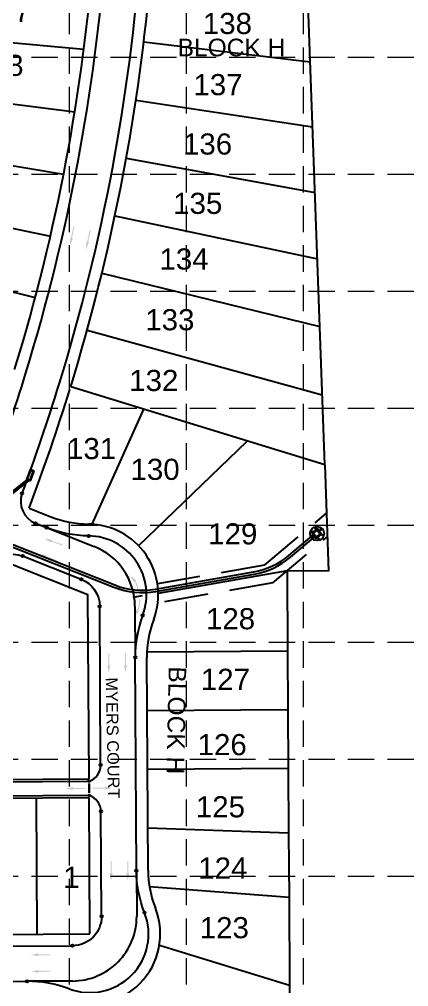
# Model space of a CAD drawing. Header units: inches. Extents: x -5337 to 1057, y 15227 to 19227.
# Drawn here: x -686 to -354, y 16634 to 17458 of the extents above; entities that cross this region are included whole.
import ezdxf
from ezdxf.enums import TextEntityAlignment as Align

# ---------------------------------------------------------------- set-up
doc = ezdxf.new("R2010")
doc.units = ezdxf.units.IN
doc.header["$LTSCALE"] = 150
doc.header["$MEASUREMENT"] = 0
doc.linetypes.add('DASHED2', pattern=[0.375, 0.25, -0.125])
doc.linetypes.add('HIDDEN', pattern=[0.375, 0.25, -0.125])
for name, color, linetype in [('1 BLOCK NUMBERS', 7, 'Continuous'), ('1 LOT NUMBER', 7, 'Continuous'), ('ESMT', 7, 'DASHED2'), ('grid', 7, 'HIDDEN'), ('LOT NUM', 7, 'Continuous'), ('LOTLINE', 7, 'Continuous'), ('PAVING', 7, 'Continuous'), ('ROW', 7, 'Continuous'), ('STORM', 7, 'Continuous'), ('STORM INLET', 7, 'Continuous')]:
    doc.layers.add(name, color=color, linetype=linetype)
doc.styles.get("Standard").update_dxf_attribs({"font": 'ARIAL.TTF', "height": 25})

msp = doc.modelspace()

# ---------------------------------------------------------------- hatches: boundary and pattern name
at = {"layer": 'PAVING'}
h = msp.add_hatch(color=256, dxfattribs=at)
edge = h.paths.add_edge_path()
edge.add_line((-642.6194977442228, 17272.11454818634), (-642.2455245879901, 17271.48055865297))
edge.add_line((-642.2455245879901, 17271.48055865297), (-639.9836152739972, 17281.82035557434))
edge.add_line((-639.9836152739954, 17281.82035557435), (-639.1434485535938, 17281.63754096352))
edge.add_line((-639.1434485535956, 17281.63754096352), (-641.4053629007049, 17271.29794397881))
edge.add_line((-641.4053629007049, 17271.2979439788), (-640.6945755601155, 17271.70476019831))
edge.add_line((-640.6945755601155, 17271.70476019831), (-640.6928212142884, 17271.7058282484))
edge.add_ellipse((-640.7695816056166, 17271.16762654479), major_axis=(0.1196976315714537, 0.5470580197713809), ratio=0.2857142857142855, start_angle=-125.83152777777792, end_angle=14.496719444444523, ccw=False)
edge.add_line((-640.7129322607507, 17270.8196498331), (-640.7144359820304, 17270.8207804397))
edge.add_line((-640.7144359820304, 17270.8207804397), (-643.0912784967404, 17265.47577302434))
edge.add_line((-643.0912784967404, 17265.47577302434), (-642.9769157179235, 17271.32000191828))
edge.add_line((-642.9769157179235, 17271.32000191828), (-642.9757040774821, 17271.31893239211))
edge.add_ellipse((-642.7790552587685, 17271.60246509292), major_axis=(0.1196976315714537, 0.5470580197713809), ratio=0.2857142857142857, start_angle=-17.182672222222322, end_angle=124.7269333333333, ccw=False)
edge.add_line((-642.6185253143194, 17272.11500354706), (-642.6194977442228, 17272.11454818634))
edge.add_line((-642.6194977442228, 17272.11454818634), (-642.6194977442228, 17272.11454818634))
edge.add_line((-642.6194977442228, 17272.11454818634), (-642.6194977442228, 17272.11454818634))
h = msp.add_hatch(color=256, dxfattribs=at)
edge = h.paths.add_edge_path()
edge.add_line((-628.7806706517131, 17269.2278961561), (-628.4068024969256, 17268.59410404284))
edge.add_line((-628.4068024969256, 17268.59410404284), (-626.1449906347025, 17278.93379847932))
edge.add_line((-626.1449906347043, 17278.93379847932), (-625.3043291057729, 17278.75119638795))
edge.add_line((-625.3043291057729, 17278.75119638795), (-627.5664433895436, 17268.41159437012))
edge.add_line((-627.5664433895436, 17268.41159437013), (-626.8557484676076, 17268.81810816809))
edge.add_line((-626.8557484676057, 17268.81810816808), (-626.8538982916834, 17268.81933572194))
edge.add_ellipse((-626.9306586830135, 17268.28113401833), major_axis=(0.1196976315714537, 0.5470580197713809), ratio=0.2857142857142855, start_angle=-125.83152777777792, end_angle=14.496719444444523, ccw=False)
edge.add_line((-626.8740093381457, 17267.93315730663), (-626.8758088261802, 17267.93412337635))
edge.add_line((-626.8758088261802, 17267.93412337635), (-629.2522464344529, 17262.58892609056))
edge.add_line((-629.2522464344547, 17262.58892609056), (-629.1378063363354, 17268.43405721603))
edge.add_line((-629.1378063363336, 17268.43405721604), (-629.1367811548644, 17268.43243986564))
edge.add_ellipse((-628.9401323361526, 17268.71597256645), major_axis=(0.1196976315714537, 0.5470580197713809), ratio=0.2857142857142857, start_angle=-17.182672222222322, end_angle=124.7269333333333, ccw=False)
edge.add_line((-628.7796023917035, 17269.22851102058), (-628.7806706517131, 17269.22789615611))
edge.add_line((-628.7806706517131, 17269.2278961561), (-628.7806706517131, 17269.2278961561))
edge.add_line((-628.7806706517131, 17269.2278961561), (-628.7806706517131, 17269.2278961561))
h = msp.add_hatch(color=256, dxfattribs=at)
edge = h.paths.add_edge_path()
edge.add_line((-658.3177094760522, 17014.4467892226), (-658.9949779153758, 17014.15885417594))
edge.add_line((-658.994977915374, 17014.15885417594), (-649.038080940687, 17010.56888836058))
edge.add_line((-649.0380809406888, 17010.56888836058), (-649.3288122293507, 17009.75981570143))
edge.add_line((-649.3288122293507, 17009.75981570142), (-659.2856067191497, 17013.34968406501))
edge.add_line((-659.2856067191478, 17013.34968406502), (-658.9749372992883, 17012.59186223796))
edge.add_line((-658.9749372992883, 17012.59186223796), (-658.9740425079854, 17012.58996362383))
edge.add_ellipse((-659.4976547440856, 17012.73619446073), major_axis=(0.526798562196543, -0.1899559813947836), ratio=0.2857142857142864, start_angle=-125.83152777777792, end_angle=14.496719444444523, ccw=False)
edge.add_line((-659.8500461711883, 17012.72536753808), (-659.8488101842304, 17012.72681345492))
edge.add_line((-659.8488101842322, 17012.72681345492), (-664.8385184054168, 17015.77971139089))
edge.add_line((-664.838518405415, 17015.77971139089), (-659.0590723270998, 17014.90487747074))
edge.add_line((-659.0590723270998, 17014.90487747074), (-659.0601928889682, 17014.90379613652))
edge.add_ellipse((-658.8046995039913, 17014.67188089217), major_axis=(0.526798562196543, -0.1899559813947836), ratio=0.2857142857142865, start_angle=-17.182672222222322, end_angle=124.7269333333333, ccw=False)
edge.add_line((-658.3174464710646, 17014.44593839521), (-658.3177094760522, 17014.4467892226))
edge.add_line((-658.3177094760522, 17014.4467892226), (-658.3177094760522, 17014.4467892226))
edge.add_line((-658.3177094760522, 17014.4467892226), (-658.3177094760522, 17014.4467892226))
h = msp.add_hatch(color=256, dxfattribs=at)
edge = h.paths.add_edge_path()
edge.add_line((-662.9829640684766, 17001.10225910132), (-663.6600300545833, 17000.81422911945))
edge.add_line((-663.6600300545851, 17000.81422911945), (-653.7033355331168, 16997.2243582393))
edge.add_line((-653.703335533115, 16997.2243582393), (-653.9938492692054, 16996.41459083495))
edge.add_line((-653.9938492692054, 16996.41459083495), (-663.9506487921226, 17000.0046591352))
edge.add_line((-663.9506487921226, 17000.0046591352), (-663.6400868902674, 16999.24713469658))
edge.add_line((-663.6400868902692, 16999.24713469658), (-663.639065436184, 16999.24510739221))
edge.add_ellipse((-664.1626776722824, 16999.39133822911), major_axis=(0.526798562196543, -0.1899559813947836), ratio=0.2857142857142864, start_angle=-125.83152777777792, end_angle=14.496719444444523, ccw=False)
edge.add_line((-664.5150690993851, 16999.38051130646), (-664.5138648399989, 16999.38228836676))
edge.add_line((-664.5138648399989, 16999.38228836675), (-669.5037604150493, 17002.43468142796))
edge.add_line((-669.5037604150511, 17002.43468142796), (-663.7235095569813, 17001.55966770362))
edge.add_line((-663.7235095569795, 17001.55966770362), (-663.7252158171759, 17001.5589399049))
edge.add_ellipse((-663.4697224322008, 17001.32702466054), major_axis=(0.526798562196543, -0.1899559813947836), ratio=0.2857142857142865, start_angle=-17.182672222222322, end_angle=124.7269333333333, ccw=False)
edge.add_line((-662.9824693992741, 17001.10108216359), (-662.9829640684784, 17001.10225910131))
edge.add_line((-662.9829640684766, 17001.10225910132), (-662.9829640684766, 17001.10225910132))
edge.add_line((-662.9829640684766, 17001.10225910132), (-662.9829640684766, 17001.10225910132))
at = {"layer": 'PAVING', "linetype": 'Continuous', "lineweight": 30}
h = msp.add_hatch(color=256, dxfattribs=at)
edge = h.paths.add_edge_path()
edge.add_line((-588.8155185564974, 16979.08185233221), (-591.610311870616, 16984.22014703876))
edge.add_line((-591.6103118706142, 16984.22014703876), (-587.0476946785348, 16980.57341303715))
edge.add_line((-587.0476946785348, 16980.57341303715), (-587.046885355172, 16980.57405328396))
edge.add_ellipse((-586.9416784874265, 16980.24543025898), major_axis=(0.3611136858947618, -0.4280151604559106), ratio=0.2857142857142858, start_angle=-17.182672222222322, end_angle=124.7269333333333, ccw=False)
edge.add_line((-586.6328089379258, 16979.80603840951), (-586.6349051808975, 16979.80415750052))
edge.add_line((-586.6349051808957, 16979.80415750051), (-587.3612830421971, 16979.88950480633))
edge.add_line((-587.3612830421971, 16979.88950480633), (-587.3502742888195, 16979.89079598332))
edge.add_arc((-604.6922351238591, 16969.0907316385), 20.43000233617947, 1.5051695381768013, 31.913438982621187, ccw=False)
edge.add_line((-584.2692820221619, 16969.62736992929), (-585.1289853477865, 16969.6047800457))
edge.add_arc((-604.6922351238591, 16969.0907316385), 19.5700022378381, 1.505169538176825, 31.58097509373239)
edge.add_line((-588.0205330884601, 16979.33960176315), (-588.0209238335556, 16979.33843003248))
edge.add_line((-588.0209238335556, 16979.33843003248), (-588.129619649586, 16978.53023868163))
edge.add_line((-588.129619649586, 16978.53023868164), (-588.1298116684702, 16978.52746716803))
edge.add_ellipse((-588.5100404109398, 16978.91602784854), major_axis=(0.3611136858947618, -0.4280151604559106), ratio=0.2857142857142855, start_angle=-125.83152777777792, end_angle=14.496719444444523, ccw=False)
edge.add_line((-588.8205833712545, 16979.0829410113), (-588.8167093605189, 16979.08266523232))
h = msp.add_hatch(color=256, dxfattribs=at)
edge = h.paths.add_edge_path()
edge.add_line((-586.6998451687614, 16954.30184657683), (-588.958578315629, 16948.90629544546))
edge.add_line((-588.958578315629, 16948.90629544546), (-584.7898105901986, 16952.99730056052))
edge.add_line((-584.7898105901986, 16952.99730056052), (-584.7889366642303, 16952.99676444167))
edge.add_ellipse((-584.7176340038495, 16953.33436999284), major_axis=(0.3157974725865672, 0.4624630017942388), ratio=0.2857142857142858, start_angle=235.2730666666667, end_angle=377.1826722222223)
edge.add_line((-584.4549656891668, 16953.8028472628), (-584.4572195595465, 16953.80452605958))
edge.add_line((-584.4572195595447, 16953.80452605958), (-585.1711514636081, 16953.64580927925))
edge.add_line((-585.1711514636117, 16953.64580927925), (-585.1601201961566, 16953.64569292489))
edge.add_arc((-603.5088754218032, 16962.62946591432), 20.43000233617948, 333.9130696706781, 364.3213391151226)
edge.add_line((-583.1369527289244, 16964.16886835092), (-583.9945079489717, 16964.10406739178))
edge.add_arc((-603.5088754218032, 16962.62946591432), 19.57000223783811, 334.2455335595669, 364.32133911512244, ccw=False)
edge.add_line((-585.882871689264, 16954.12599720975), (-585.8832899780937, 16954.12714033599))
edge.add_line((-585.8832899780919, 16954.127140336), (-586.0735056293724, 16954.92010458236))
edge.add_line((-586.0735056293743, 16954.92010458236), (-586.0740308553359, 16954.92284261238))
edge.add_ellipse((-586.4128499178423, 16954.49768976702), major_axis=(0.3157974725865672, 0.4624630017942388), ratio=0.2857142857142856, start_angle=345.5032805555555, end_angle=485.8315277777779)
edge.add_line((-586.7048441126935, 16954.30011364076), (-586.701018111753, 16954.3007812744))
at = {"layer": 'PAVING'}
h = msp.add_hatch(color=256, dxfattribs=at)
edge = h.paths.add_edge_path()
edge.add_line((-610.7898543401643, 16907.99574209318), (-610.2896119802535, 16907.45596003405))
edge.add_line((-610.2896119802517, 16907.45596003405), (-610.2821707177609, 16918.04029939499))
edge.add_line((-610.2821707177627, 16918.04029939499), (-609.4223044125592, 16918.0405385095))
edge.add_line((-609.4223044125592, 16918.0405385095), (-609.4297532247256, 16907.45649905355))
edge.add_line((-609.4297532247256, 16907.45649905355), (-608.8218708625427, 16908.00527056679))
edge.add_line((-608.8218708625445, 16908.00527056679), (-608.8204805131336, 16908.00669208285))
edge.add_ellipse((-608.7808284359089, 16907.46449198674), major_axis=(0.000412992082901993, 0.5599998477120673), ratio=0.2857142857142868, start_angle=-125.83152777777792, end_angle=14.496719444444523, ccw=False)
edge.add_line((-608.6513515479019, 16907.13657023445), (-608.6530755125295, 16907.13734352503))
edge.add_line((-608.6530755125314, 16907.13734352504), (-609.8367867496509, 16901.40874047044))
edge.add_line((-609.8367867496527, 16901.40874047044), (-610.9700500764739, 16907.14293727576))
edge.add_line((-610.9700500764739, 16907.14293727576), (-610.9685450634843, 16907.1423650237))
edge.add_ellipse((-610.8368096163758, 16907.46128087829), major_axis=(0.000412992082901993, 0.5599998477120673), ratio=0.2857142857142869, start_angle=-17.182672222222322, end_angle=124.7269333333333, ccw=False)
edge.add_line((-610.7891480083508, 16907.99625181315), (-610.7898543401661, 16907.99574209317))
edge.add_line((-610.7898543401643, 16907.99574209318), (-610.7898543401643, 16907.99574209318))
edge.add_line((-610.7898543401643, 16907.99574209318), (-610.7898543401643, 16907.99574209318))
h = msp.add_hatch(color=256, dxfattribs=at)
edge = h.paths.add_edge_path()
edge.add_line((-596.6537855775514, 16908.12322491055), (-596.1537481874184, 16907.58363775496))
edge.add_line((-596.1537481874184, 16907.58363775496), (-596.1462019234823, 16918.16777969581))
edge.add_line((-596.1462019234823, 16918.16777969581), (-595.2859458111943, 16918.16842874987))
edge.add_line((-595.2859458111943, 16918.16842874987), (-595.2934920751304, 16907.58428680903))
edge.add_line((-595.2934920751286, 16907.58428680903), (-594.6859071013769, 16908.13295080426))
edge.add_line((-594.6859071013787, 16908.13295080427), (-594.6843108296453, 16908.13449444111))
edge.add_ellipse((-594.6446587524224, 16907.59229434499), major_axis=(0.000412992082901993, 0.5599998477120673), ratio=0.2857142857142868, start_angle=-125.83152777777792, end_angle=14.496719444444523, ccw=False)
edge.add_line((-594.5151818644135, 16907.26437259271), (-594.5172092031389, 16907.26492127762))
edge.add_line((-594.5172092031389, 16907.26492127762), (-595.7003206302797, 16901.53633332237))
edge.add_line((-595.7003206302779, 16901.53633332237), (-596.8335091543559, 16907.27153232754))
edge.add_line((-596.8335091543559, 16907.27153232755), (-596.8323753799832, 16907.27016738195))
edge.add_ellipse((-596.7006399328766, 16907.58908323654), major_axis=(0.000412992082901993, 0.5599998477120673), ratio=0.2857142857142869, start_angle=-17.182672222222322, end_angle=124.7269333333333, ccw=False)
edge.add_line((-596.6529783248498, 16908.1240541714), (-596.6537855775496, 16908.12322491055))
edge.add_line((-596.6537855775514, 16908.12322491055), (-596.6537855775514, 16908.12322491055))
edge.add_line((-596.6537855775514, 16908.12322491055), (-596.6537855775514, 16908.12322491055))
at = {"layer": 'PAVING', "linetype": 'Continuous', "lineweight": 30}
h = msp.add_hatch(color=256, dxfattribs=at)
edge = h.paths.add_edge_path()
edge.add_line((-639.9500601826876, 16801.8431202465), (-640.4955082522847, 16802.33727092341))
edge.add_line((-640.4955082522829, 16802.33727092341), (-629.9119274777331, 16802.46803649098))
edge.add_line((-629.9119274777313, 16802.46803649098), (-629.9216051938802, 16803.32804036711))
edge.add_line((-629.9216051938802, 16803.32804036711), (-640.5046815235837, 16803.19708629085))
edge.add_line((-640.5046815235837, 16803.19708629086), (-639.9631833258682, 16803.81093549579))
edge.add_line((-639.9631833258682, 16803.81093549579), (-639.9615167474076, 16803.8126589845))
edge.add_ellipse((-640.5041425881409, 16803.8459840252), major_axis=(0.5599570570736051, 0.0069449322343611), ratio=0.2857142857142859, start_angle=345.5032805555555, end_angle=485.8315277777779)
edge.add_line((-640.8335523526257, 16803.97162717802), (-640.8330428678164, 16803.96967641983))
edge.add_line((-640.8330428678164, 16803.96967641983), (-646.5473386003996, 16802.71951719356))
edge.add_line((-646.5473386004032, 16802.71951719355), (-640.7996362229715, 16801.65313386562))
edge.add_line((-640.7996362229678, 16801.65313386562), (-640.8007294349918, 16801.65465838474))
edge.add_ellipse((-640.4833717988004, 16801.79010480743), major_axis=(0.5599570570736051, 0.0069449322343611), ratio=0.2857142857142863, start_angle=235.2730666666667, end_angle=377.1826722222223)
edge.add_line((-639.9489930761956, 16801.84400320865), (-639.9500601826858, 16801.8431202465))
edge.add_line((-639.9500601826876, 16801.8431202465), (-639.9500601826876, 16801.8431202465))
edge.add_line((-639.9500601826876, 16801.8431202465), (-639.9500601826876, 16801.8431202465))
h = msp.add_hatch(color=256, dxfattribs=at)
edge = h.paths.add_edge_path()
edge.add_line((-613.4630956368237, 16802.13046467285), (-612.9287195263114, 16802.63592254483))
edge.add_line((-612.9287195263132, 16802.63592254483), (-623.512241758066, 16802.53756680654))
edge.add_line((-623.512241758066, 16802.53756680654), (-623.521608113655, 16803.39707767684))
edge.add_line((-623.521608113655, 16803.39707767684), (-612.9381950069583, 16803.49583102271))
edge.add_line((-612.9381950069619, 16803.49583102271), (-613.4928213022431, 16804.09820006848))
edge.add_line((-613.4928213022431, 16804.09820006848), (-613.4942777400211, 16804.09991139192))
edge.add_ellipse((-612.9525029762954, 16804.14500536889), major_axis=(-0.5599758901586058, -0.005209634473716329), ratio=0.2857142857142852, start_angle=-125.83152777777792, end_angle=14.496719444444523, ccw=False)
edge.add_line((-612.6258976769877, 16804.27776821479), (-612.6267520842102, 16804.27556047307))
edge.add_line((-612.6267520842084, 16804.27556047307), (-606.885993157146, 16803.1498027393))
edge.add_line((-606.885993157146, 16803.1498027393), (-612.6096663424687, 16801.95974471939))
edge.add_line((-612.6096663424687, 16801.95974471939), (-612.6084261851338, 16801.96063281394))
edge.add_ellipse((-612.9286487072841, 16802.0891596165), major_axis=(-0.5599758901586058, -0.005209634473716329), ratio=0.2857142857142852, start_angle=-17.182672222222322, end_angle=124.7269333333333, ccw=False)
edge.add_line((-613.4640713342906, 16802.13144752631), (-613.4630956368237, 16802.13046467284))
edge.add_line((-613.4630956368237, 16802.13046467285), (-613.4630956368237, 16802.13046467285))
edge.add_line((-613.4630956368237, 16802.13046467285), (-613.4630956368237, 16802.13046467285))
at = {"layer": 'PAVING'}
h = msp.add_hatch(color=256, dxfattribs=at)
edge = h.paths.add_edge_path()
edge.add_line((-608.8509159889072, 16730.78451319678), (-608.3506736289983, 16730.24473113765))
edge.add_line((-608.3506736289964, 16730.24473113765), (-608.3432323665056, 16740.8290704986))
edge.add_line((-608.3432323665074, 16740.8290704986), (-607.483366061304, 16740.82930961311))
edge.add_line((-607.483366061304, 16740.82930961311), (-607.4908148734703, 16730.24527015716))
edge.add_line((-607.4908148734703, 16730.24527015715), (-606.8829325112856, 16730.79404167039))
edge.add_line((-606.8829325112874, 16730.7940416704), (-606.881578548273, 16730.7954350635))
edge.add_ellipse((-606.8419264710483, 16730.25323496739), major_axis=(0.000412992082901993, 0.5599998477120673), ratio=0.2857142857142868, start_angle=-125.83152777777792, end_angle=14.496719444444523, ccw=False)
edge.add_line((-606.7124495830412, 16729.9253132151), (-606.7141371612761, 16729.92611462864))
edge.add_line((-606.7141371612761, 16729.92611462864), (-607.8978483983956, 16724.19751157405))
edge.add_line((-607.8978483983974, 16724.19751157404), (-609.0311117252186, 16729.93170837936))
edge.add_line((-609.0311117252186, 16729.93170837936), (-609.0296430986218, 16729.93110800435))
edge.add_ellipse((-608.8979076515134, 16730.25002385894), major_axis=(0.000412992082901993, 0.5599998477120673), ratio=0.2857142857142869, start_angle=-17.182672222222322, end_angle=124.7269333333333, ccw=False)
edge.add_line((-608.8502460434865, 16730.7849947938), (-608.8509159889054, 16730.78451319678))
edge.add_line((-608.8509159889072, 16730.78451319678), (-608.8509159889072, 16730.78451319678))
edge.add_line((-608.8509159889072, 16730.78451319678), (-608.8509159889072, 16730.78451319678))
h = msp.add_hatch(color=256, dxfattribs=at)
edge = h.paths.add_edge_path()
edge.add_line((-594.7148472262961, 16730.91199601415), (-594.2148098361631, 16730.37240885857))
edge.add_line((-594.2148098361631, 16730.37240885857), (-594.207263572227, 16740.95655079942))
edge.add_line((-594.207263572227, 16740.95655079941), (-593.347007459939, 16740.95719985347))
edge.add_line((-593.347007459939, 16740.95719985347), (-593.3545537238751, 16730.37305791263))
edge.add_line((-593.3545537238751, 16730.37305791263), (-592.7469687501234, 16730.92172190787))
edge.add_line((-592.7469687501234, 16730.92172190787), (-592.7454088647846, 16730.92323742175))
edge.add_ellipse((-592.7057567875618, 16730.38103732565), major_axis=(0.000412992082901993, 0.5599998477120673), ratio=0.2857142857142868, start_angle=-125.83152777777792, end_angle=14.496719444444523, ccw=False)
edge.add_line((-592.5762798995547, 16730.05311557336), (-592.5782708518855, 16730.05369238122))
edge.add_line((-592.5782708518836, 16730.05369238123), (-593.7613822790245, 16724.32510442598))
edge.add_line((-593.7613822790227, 16724.32510442598), (-594.8945708031006, 16730.06030343115))
edge.add_line((-594.8945708031024, 16730.06030343115), (-594.8934734151244, 16730.0589103626))
edge.add_ellipse((-594.7617379680141, 16730.37782621719), major_axis=(0.000412992082901993, 0.5599998477120673), ratio=0.2857142857142869, start_angle=-17.182672222222322, end_angle=124.7269333333333, ccw=False)
edge.add_line((-594.7140763599891, 16730.91279715205), (-594.7148472262961, 16730.91199601415))
edge.add_line((-594.7148472262961, 16730.91199601415), (-594.7148472262961, 16730.91199601415))
edge.add_line((-594.7148472262961, 16730.91199601415), (-594.7148472262961, 16730.91199601415))
h = msp.add_hatch(color=256, dxfattribs=at)
edge = h.paths.add_edge_path()
edge.add_line((-669.6735816267847, 16661.96047840934), (-670.2108964989166, 16661.45759730193))
edge.add_line((-670.2108964989166, 16661.45759730193), (-659.6265711932356, 16661.50237222278))
edge.add_line((-659.6265711932356, 16661.50237222278), (-659.6221308923232, 16660.6425116447))
edge.add_line((-659.6221308923214, 16660.64251164471), (-670.2060563246832, 16660.59774679009))
edge.add_line((-670.2060563246832, 16660.59774679009), (-669.6543537086309, 16659.99263906956))
edge.add_line((-669.6543537086309, 16659.99263906956), (-669.6529171787188, 16659.99126477918))
edge.add_ellipse((-670.1949153753212, 16659.94894236987), major_axis=(0.5599950880175323, 0.002345505540155573), ratio=0.2857142857142866, start_angle=-125.83152777777792, end_angle=14.496719444444523, ccw=False)
edge.add_line((-670.5221953614437, 16659.81785174917), (-670.5213727917362, 16659.81956521384))
edge.add_line((-670.5213727917362, 16659.81956521385), (-676.255766634813, 16660.97502177403))
edge.add_line((-676.255766634813, 16660.97502177403), (-670.5271829802714, 16662.13655279511))
edge.add_line((-670.5271829802732, 16662.13655279511), (-670.5278148415528, 16662.13504569661))
edge.add_ellipse((-670.2082539429884, 16662.0048827893), major_axis=(0.5599950880175323, 0.002345505540155573), ratio=0.2857142857142868, start_angle=-17.182672222222322, end_angle=124.7269333333333, ccw=False)
edge.add_line((-669.6730547231055, 16661.95985696268), (-669.6735816267847, 16661.96047840934))
edge.add_line((-669.6735816267847, 16661.96047840934), (-669.6735816267847, 16661.96047840934))
edge.add_line((-669.6735816267847, 16661.96047840934), (-669.6735816267847, 16661.96047840934))
h = msp.add_hatch(color=256, dxfattribs=at)
edge = h.paths.add_edge_path()
edge.add_line((-669.4763982346194, 16647.82526397305), (-670.0135182032063, 16647.32258783542))
edge.add_line((-670.0135182032082, 16647.32258783542), (-659.4294877693992, 16647.36715526993))
edge.add_line((-659.4294877693992, 16647.36715526993), (-659.4246375289349, 16646.50690488477))
edge.add_line((-659.4246375289331, 16646.50690488477), (-670.008667962742, 16646.46233745026))
edge.add_line((-670.008667962742, 16646.46233745026), (-669.4569703798079, 16645.85742966639))
edge.add_line((-669.4569703798061, 16645.85742966639), (-669.4554834219707, 16645.85589613613))
edge.add_ellipse((-669.9974816185731, 16645.81357372682), major_axis=(0.5599950880175323, 0.002345505540155573), ratio=0.2857142857142866, start_angle=-125.83152777777792, end_angle=14.496719444444523, ccw=False)
edge.add_line((-670.3247616046938, 16645.68248310612), (-670.3241919161264, 16645.68445074589))
edge.add_line((-670.3241919161283, 16645.68445074589), (-676.058570659854, 16646.83930749609))
edge.add_line((-676.058570659854, 16646.83930749609), (-670.3289848054574, 16648.00076371442))
edge.add_line((-670.3289848054574, 16648.00076371442), (-670.3303810848138, 16647.99967705355))
edge.add_ellipse((-670.0108201862495, 16647.86951414624), major_axis=(0.5599950880175323, 0.002345505540155573), ratio=0.2857142857142868, start_angle=-17.182672222222322, end_angle=124.7269333333333, ccw=False)
edge.add_line((-669.4756209663683, 16647.82448831962), (-669.4763982346194, 16647.82526397305))
edge.add_line((-669.4763982346194, 16647.82526397305), (-669.4763982346194, 16647.82526397305))
edge.add_line((-669.4763982346194, 16647.82526397305), (-669.4763982346194, 16647.82526397305))

# ---------------------------------------------------------------- linework, layer by layer
at = {"layer": 'ESMT'}
for p, q in [((-477.0098018919998, 16993.10865095908), (-424.2057738589865, 17037.52626243909)), ((-477.0097993754425, 16993.10855099075), (-424.2057738589865, 17037.52626243909)), ((-470.0035358555197, 16978.09421261907), (-423.4750512294067, 17017.23302456243)), ((-470.0035358555197, 16978.09421261907), (-423.4750487128476, 17017.2329245941)), ((-477.0098018919998, 16993.10865095908), (-568.3600921911147, 16977.06528645416)), ((-477.0097993754425, 16993.10855099075), (-568.3600896745556, 16977.06518648584)), ((-470.0035358555197, 16978.09421261907), (-568.1196660982805, 16960.86260547188)), ((-470.0035358555197, 16978.09421261907), (-568.1196660982805, 16960.86260547188))]:
    msp.add_line(p, q, dxfattribs=at)
at = {"layer": 'grid', "color": 252, "linetype": 'HIDDEN', "lineweight": 0, "ltscale": 0.6}
for p, q in [((-643.6438586404029, 19121.98416579754), (-643.6438586404029, 15630.29360565876)), ((-543.8938586403947, 19121.98416579754), (-543.8938586403947, 15630.29360565876)), ((-444.1438586403856, 19121.98416579754), (-444.1438586403865, 15630.29360565876)), ((-5232.143858640806, 17426.2341657974), (952.3561413597372, 17426.2341657974)), ((-5232.143858640806, 17326.48416579739), (952.3561413597372, 17326.48416579739)), ((-5232.143858640806, 17226.73416579738), (952.3561413597372, 17226.73416579738)), ((-5232.143858640806, 17126.98416579737), (952.3561413597372, 17126.98416579737)), ((-5232.143858640806, 17027.23416579736), (952.3561413597372, 17027.23416579736)), ((-5232.143858640806, 16927.48416579735), (952.3561413597372, 16927.48416579735)), ((-5232.143858640806, 16827.73416579734), (952.3561413597372, 16827.73416579734)), ((-5232.143858640806, 16727.98416579734), (952.3561413597372, 16727.98416579734))]:
    msp.add_line(p, q, dxfattribs=at)
at = {"layer": 'LOTLINE'}
for p, q in [((-425.686749447108, 17078.65411815717), (-478.9356117571024, 18557.48713095154)), ((-745.8159736533453, 17443.26865358001), (-631.2112024288599, 17432.79103141736)), ((-580.0314030931586, 17439.16121847955), (-438.0503564715455, 17422.01952577401)), ((-753.0517492978524, 17394.30035261957), (-638.9610263931336, 17379.40739577821)), ((-586.7791534371863, 17389.47087028652), (-436.0592896793369, 17366.72431995036)), ((-761.8708753982155, 17345.5922881361), (-648.4602379675398, 17326.30722555057)), ((-594.9964531391124, 17340.00241029666), (-434.0460223145346, 17310.80947657575)), ((-772.2641387246676, 17297.19570821636), (-659.6984728109801, 17273.5476996679)), ((-604.6760894642957, 17290.79913373439), (-432.006371506799, 17254.16446590938)), ((-784.2205140347087, 17249.16140640354), (-672.6636595710697, 17221.18573994019)), ((-615.8095500898144, 17241.90436853944), (-429.9362133951727, 17196.67315495092)), ((-628.3870080051092, 17193.36087555676), (-427.8312655755071, 17138.21311269523)), ((-425.6866861415892, 17078.65406846651), (-642.3976035006945, 17145.21154438591)), ((-580.1648341114869, 17126.09831249488), (-624.41586943111, 17027.99293898027)), ((-584.4550241328216, 17009.69058061731), (-491.7322313261411, 17098.93836904761)), ((-425.6866469622182, 17078.6540207054), (-422.4207679562187, 16987.95298312667)), ((-457.7995149730486, 16988.35998515261), (-567.6917271025195, 16969.06017100476)), ((-457.7995149730486, 16988.35998515261), (-567.6917271025195, 16969.06017100476)), ((-422.4207679562187, 16987.95298312667), (-457.7995149730486, 16988.35998515261)), ((-457.7995149730486, 16988.35998515261), (-457.3976436917401, 16919.70495519097)), ((-457.3976436917401, 16919.70495519097), (-577.2841525604108, 16919.00321879295)), ((-457.3976436917401, 16919.70495519097), (-577.2841500438517, 16919.00311882462)), ((-457.3976436917401, 16919.70495519097), (-457.1049926301257, 16869.70578501449)), ((-457.1049926301257, 16869.70578501449), (-577.1029190657573, 16869.00334450521)), ((-457.1049926301257, 16869.70578501449), (-577.1029190657573, 16869.00334450521)), ((-457.1049926301257, 16869.70578501449), (-456.812341568515, 16819.70661483802)), ((-456.812341568515, 16819.70661483802), (-576.8102705207039, 16819.00427429706)), ((-456.812341568515, 16819.70661483802), (-576.8102705207039, 16819.00427429706)), ((-456.812341568515, 16819.70661483802), (-456.4904571528314, 16764.70759686676)), ((-670.9864257943227, 16677.97951320179), (-671.6694630785314, 16794.66747965506)), ((-670.9893091424001, 16678.47949898789), (-671.6694630785314, 16794.66747965506)), ((-456.4904571528314, 16764.70759686676), (-576.5176194590931, 16769.00510412059)), ((-456.4903571845025, 16764.70759938332), (-576.5176194590931, 16769.00510412059)), ((-456.4904571528314, 16764.70759686676), (-456.1684702522598, 16709.70848144373)), ((-456.1684702522598, 16709.70848144373), (-575.1471226250142, 16719.00575850819)), ((-456.1684702522598, 16709.70848144373), (-575.1470226566853, 16719.00576102475)), ((-456.1684702522598, 16709.70848144373), (-455.729444933957, 16634.70977742146)), ((-455.729444933957, 16634.70977742146), (-566.7765672274909, 16669.06039056103)), ((-455.729444933957, 16634.70977742146), (-566.7765672274909, 16669.06039056103)), ((-455.729444933957, 16634.70977742146), (-454.9782170270482, 16506.36823629735))]:
    msp.add_line(p, q, dxfattribs=at)
at = {"layer": 'PAVING'}
for p, q in [((-672.4191740173028, 17028.84337706459), (-663.005562811124, 17025.11176217563)), ((-663.0055628049467, 17025.11176217274), (-622.4718915988415, 17009.04395911202)), ((-622.4718915988415, 17009.04395911202), (-622.4718986403277, 17009.04400428822)), ((-683.4744437107129, 17000.95483233353), (-633.41157195913, 16981.10960874737)), ((-589.0533097313964, 16965.77065247468), (-581.19170554435, 16967.25226357622)), ((-616.8329479614131, 16822.74756571066), (-617.6246899208963, 16958.0152808184)), ((-587.6251974988481, 16958.19090288089), (-587.6252083119889, 16958.19089094572)), ((-587.6252083119889, 16958.19089094572), (-587.369271044694, 16914.46532629732)), ((-586.3060993772233, 16732.82791957053), (-587.369271044694, 16914.46532629732)), ((-787.149252340294, 16807.99188306228), (-626.762680772079, 16808.93060229286)), ((-792.5276693840351, 16795.96012154895), (-626.7177802720544, 16796.93063180769)), ((-616.0781962031306, 16693.80112169147), (-616.6015967998865, 16783.2182687317)), ((-586.3060993770687, 16732.82791956444), (-586.0790394118958, 16694.03589412141)), ((-799.2643785423206, 16667.72847691111), (-640.9313557922324, 16668.65521358899)), ((-640.7557456649101, 16638.65573198008), (-679.5144826443156, 16638.42886374222)), ((-640.7557862489393, 16638.65577536198), (-640.7557456649101, 16638.65573198008)), ((-1139.521036830554, 16635.7362869421), (-679.5144853975944, 16638.42886372787))]:
    msp.add_line(p, q, dxfattribs=at)
at = {"layer": 'PAVING', "linetype": 'Continuous', "lineweight": 30}
msp.add_line((-626.7403950177268, 16806.93076389372), (-626.6935557942161, 16798.9306398027), dxfattribs=at)
at = {"layer": 'PAVING'}
for centre, radius in [((-683.7891796047006, 17054.42214510514), 1), ((-672.4191740173028, 17028.84337706459), 1), ((-663.00538276925, 17025.11169879494), 1), ((-627.1740626429073, 17018.07938777768), 1), ((-683.4744437107129, 17000.95483233353), 1), ((-633.41157195913, 16981.10960874737), 1), ((-617.6246899208963, 16958.0152808184), 1), ((-580.9128420970737, 16950.40484570203), 1), ((-587.3692467681303, 16914.46528431553), 1), ((-616.8329479614131, 16822.74756571066), 1), ((-626.762680772079, 16808.93060229286), 0.75), ((-626.7177802720544, 16796.93063180769), 0.75), ((-616.6015967998865, 16783.2182687317), 1), ((-586.3060993401541, 16732.82791385354), 1), ((-579.4293432990162, 16696.96631394987), 1), ((-616.0781962031306, 16693.80112169147), 1), ((-640.9313557922324, 16668.65521358899), 1), ((-679.6067277630009, 16638.42835226726), 1)]:
    msp.add_circle(centre, radius, dxfattribs=at)
for centre, radius, start, end in [((-2259.833100782245, 17641.96743225742), 1652.00000000022, 342.9269368354652, 355.7576118354737), ((-2259.833100782243, 17641.96743225741), 1682.000000000217, 342.9269368354652, 355.7576118355516), ((-2259.833135976965, 17641.96744819915), 1651.999999999998, 339.6052201687517, 342.9269368354652), ((-2259.833135976965, 17641.96744819915), 1681.999999999998, 339.5546701687625, 342.9269368354652), ((-665.0490578626486, 17047.43591481083), 20, 159.5546701687625, 248.3763729465262), ((-627.6837536350595, 16968.08199060316), 50, 339.2958673910999, 89.41592294660478), ((-642.6242553943539, 16957.86898580011), 55.00000000000253, 0.3353562799189193, 68.5058340576903), ((-487.370973955376, 16915.05064271759), 100, 159.2958673910999, 180.3353646131874), ((-631.3328304551978, 16822.69154994169), 14.5, 288.3718951688616, 0.2213979465801089), ((-631.1011401678334, 16783.10904464578), 14.5, 0.4314146132398552, 72.40423961318409), ((-625.9901170661051, 16678.74290065208), 50, 249.2959118354482, 21.37490072438757), ((-641.0777193282975, 16693.65483316384), 55.00000000000129, 270.3353729465863, 0.396970168801293), ((-679.02135554077, 16538.43007962049), 100, 69.2959118354482, 90.2825423910659)]:
    msp.add_arc(centre, radius, start, end, dxfattribs=at)
at = {"layer": 'PAVING', "extrusion": (0, 0, -1)}
for centre, radius, start, end in [((626.1546670981515, 17118.07419671522), 100, 270.5840770533952, 291.623688164543), ((690.8445911256895, 16982.36230409741), 20, 22.80195760896245, 111.623652053381), ((642.6242553943557, 16957.86898580011), 25, 111.6236742756487, 179.664632608978), ((486.3077831008577, 16733.4132361003), 100, 338.6250992756124, 359.6646353868126), ((641.0777193282956, 16693.65483316384), 25, 179.6646298312479, 269.664629831248)]:
    msp.add_arc(centre, radius, start, end, dxfattribs=at)
at = {"layer": 'ROW'}
for p, q in [((-677.8674603909403, 17041.760258571), (-659.3201620968994, 17034.4079836957)), ((-677.8674603909403, 17041.760258571), (-659.3201620968994, 17034.4079836957)), ((-696.2928690075041, 16995.27905161978), (-627.6838111962988, 16968.08202531782)), ((-696.2928690075041, 16995.27905161978), (-627.68371122797, 16968.08202783438)), ((-626.7639123933095, 16810.93060470613), (-627.6838111962988, 16968.08202531782)), ((-626.7639123933095, 16810.93060470613), (-627.68371122797, 16968.08202783438)), ((-576.3062012973678, 16732.88628562647), (-577.3694562433502, 16914.52395347689)), ((-576.3062012973678, 16732.88628562647), (-577.3693562750213, 16914.52395599345)), ((-786.1691165648699, 16809.99758396514), (-626.7639123933095, 16810.93060470613)), ((-786.1691165648699, 16809.99758396514), (-626.7639123933095, 16810.93060470613)), ((-793.3419746224681, 16793.95529414524), (-626.6702406651693, 16794.93089484604)), ((-793.3419746224681, 16793.95529414524), (-626.6702406651693, 16794.93089484604)), ((-625.990086729038, 16678.74291417887), (-626.6702406651693, 16794.93089484604)), ((-625.990086729038, 16678.74291417887), (-626.6702406651693, 16794.93089484604)), ((-809.3228432615779, 16677.66979821119), (-625.990086729038, 16678.74291417887)), ((-809.322743293249, 16677.66980072774), (-625.990086729038, 16678.74291417887))]:
    msp.add_line(p, q, dxfattribs=at)
for centre, radius, start, end in [((-2259.833100782243, 17641.96743225741), 1642.000000000217, 342.9269368354652, 355.7576118355516), ((-2259.833100782243, 17641.96743225741), 1692.000000000217, 342.9269368354652, 354.8140285021843), ((-2259.833083197622, 17641.96742480553), 1691.999999999998, 339.2229562799154, 342.8413035021716), ((-626.1544171655823, 17118.07419416709), 90, 248.3763562798859, 269.4158257243318), ((-626.1544171655823, 17118.07419416709), 90, 248.3763562798859, 269.4158257243318), ((-627.6837536350595, 16968.08199060316), 60, 86.87780350212027, 89.41582850215873), ((-627.6837536350595, 16968.08199060316), 60, 339.295906279913, 89.41582850215873), ((-627.6837536350595, 16968.08199060316), 60, 86.87780350212027, 89.41582850215873), ((-627.6837536350595, 16968.08199060316), 60, 339.295906279913, 89.41582850215873), ((-487.3709385889742, 16915.05073629173), 90, 159.295906279913, 180.3353757243166), ((-487.3709385889742, 16915.05073629173), 90, 159.295906279913, 180.3353757243166), ((-486.3077288181667, 16733.4130974082), 90, 180.3353757243166, 201.3748451688543), ((-486.3077288181667, 16733.4130974082), 90, 180.3353757243166, 201.3748451688543), ((-625.9901170661051, 16678.74290065208), 60, 249.2959062799222, 21.37484516885428), ((-625.9901170661069, 16678.74290065208), 60, 249.2959062799222, 21.37484516885428)]:
    msp.add_arc(centre, radius, start, end, dxfattribs=at)
at = {"layer": 'STORM', "color": 5}
for p, q in [((-700.6570257356343, 17049.14128341852), (-679.4930985202482, 17065.9012939863)), ((-699.7257376754842, 17047.96534740453), (-677.8359469839652, 17065.3002068081)), ((-725.8641863499033, 17022.06109128369), (-605.5506580930632, 16974.36815544215)), ((-725.1271727660533, 17023.92034139402), (-604.813641685856, 16976.22740443449)), ((-456.1950384658539, 17001.47041486173), (-434.7865492526835, 17019.47877533207)), ((-454.9075151914858, 16999.93993142897), (-433.4990259783153, 17017.9482918993)), ((-456.1950035401023, 17001.47041716775), (-456.1950384658539, 17001.47041486173)), ((-454.9075622105065, 16999.93989607255), (-454.9075151914858, 16999.93993142897)), ((-570.1585083540594, 16972.68814200203), (-486.322488867585, 16987.41188755652)), ((-569.8126246340689, 16970.71822248788), (-485.9766051475945, 16985.44196804237)), ((-486.322488867585, 16987.41188755652), (-486.322530802523, 16987.41184873841)), ((-485.9766051475945, 16985.44196804237), (-485.9765746998801, 16985.4419973798)), ((-570.1585549869815, 16972.68812280965), (-570.1585083540594, 16972.68814200203)), ((-569.8125999348485, 16970.71827126655), (-569.8126246340689, 16970.71822248788))]:
    msp.add_line(p, q, dxfattribs=at)
for centre, radius, start, end in [((-497.3931260871304, 17050.44709221414), 63.99999999999706, 279.961014613276, 310.0698229465631), ((-497.3931260871286, 17050.44709221414), 65.9999999999956, 279.961014613276, 310.0698229465631), ((-581.2291166552022, 17035.72337218927), 65.99999999999795, 248.3763562799439, 279.9609840576737), ((-581.2291166551968, 17035.72337218927), 63.99999999999795, 248.3763562798859, 279.9609840576737)]:
    msp.add_arc(centre, radius, start, end, dxfattribs=at)
at = {"layer": 'STORM INLET', "color": 5}
for p, q in [((-676.9489044200163, 17074.55245997421), (-680.0193697186605, 17066.09221052754)), ((-676.6495943292266, 17073.91208948023), (-679.3788118708217, 17066.39202549309)), ((-677.0290005327042, 17065.53898971116), (-674.2996905724558, 17073.05935611985)), ((-673.6590151403761, 17073.35847382365), (-676.9489044200163, 17074.55245997421)), ((-676.7295980232593, 17064.89892163873), (-673.6590151403761, 17073.35847382365)), ((-674.2996905724558, 17073.05935611985), (-676.6495943292266, 17073.91208948023)), ((-680.0193697186605, 17066.09221052754), (-676.7295980232593, 17064.89892163873)), ((-679.3788118708217, 17066.39202549309), (-677.0290005327042, 17065.53898971116)), ((-436.3043968916136, 17021.9591220753), (-438.2561885713239, 17020.56311797755)), ((-436.3043968916136, 17021.9591220753), (-437.815914883513, 17022.36079450439)), ((-432.2475615236035, 17024.2279745321), (-436.8394192448832, 17020.36569454774)), ((-436.8394192448832, 17020.36569454774), (-432.9770418087573, 17015.77393931135)), ((-436.3043968916136, 17021.9591220753), (-435.5062165440395, 17021.48705568122)), ((-432.3691365380146, 17022.81876872532), (-435.4301109532116, 17020.24402208156)), ((-435.4301109532116, 17020.24402208156), (-432.855464277789, 17017.18304514981)), ((-433.4384508900803, 17024.08957653238), (-434.8122730763262, 17025.49717065517)), ((-433.4384508900803, 17024.08957653238), (-433.0353026817684, 17026.0147207123)), ((-433.4384508932071, 17024.08957653536), (-433.0917206086524, 17023.51805840616)), ((-432.9770418087573, 17015.77393931135), (-428.3852890889266, 17019.63641671581)), ((-432.855464277789, 17017.18304514981), (-429.7943949273813, 17019.75799424678)), ((-429.7943949273813, 17019.75799424678), (-432.3691365380146, 17022.81876872532)), ((-428.3852890889266, 17019.63641671581), (-432.2475615236035, 17024.2279745321)), ((-430.4385783551097, 17022.07740573973), (-429.3494015295328, 17023.08811671058)), ((-429.3494015295328, 17023.08811671058), (-428.8173003678075, 17024.98167866623)), ((-429.3494015295328, 17023.08811671058), (-427.4806036580048, 17023.7015521966)), ((-428.1721665022578, 17019.04616616681), (-428.8806630256859, 17019.21968591952)), ((-428.1721665022578, 17019.04616616681), (-426.2662431609187, 17019.53213402088)), ((-428.1721665022578, 17019.04616616681), (-426.7065168517038, 17017.73445749091)), ((-435.1730302027117, 17017.00713528785), (-437.0418280711856, 17016.39369980191)), ((-435.1730302027117, 17017.00713528785), (-435.7051313673346, 17015.11357332602)), ((-435.173030193786, 17017.00713529724), (-434.5222462666643, 17017.61110313475)), ((-431.0839808482651, 17016.00567546589), (-431.6305094295076, 17016.90659628162)), ((-431.0839808480341, 17016.00567545674), (-431.4871290474239, 17014.08053128621)), ((-431.0839808480341, 17016.00567545674), (-429.710158659429, 17014.5980813615))]:
    msp.add_line(p, q, dxfattribs=at)
msp.add_circle((-432.2612158625234, 17020.04762600509), 5.999999999999999, dxfattribs=at)

# ---------------------------------------------------------------- texts
at = {"layer": '1 BLOCK NUMBERS'}
msp.add_text('BLOCK H ', height=15, dxfattribs=at).set_placement((-551.2149667593822, 17434.36458185228), align=Align.MIDDLE_LEFT)
msp.add_text('BLOCK H ', height=15, rotation=268.8537965227371, dxfattribs=at).set_placement((-551.2792221444324, 16906.79445985174), align=Align.MIDDLE_LEFT)
at = {"layer": '1 LOT NUMBER'}
for s, p in [('27', (-704.4804687564992, 17465.14321350057)), ('138', (-529.6896282450962, 17454.84553237954)), ('28', (-710.5829841679988, 17419.14717302237)), ('137', (-537.7166102926167, 17402.68657645527)), ('136', (-546.628488272283, 17352.09588158086)), ('135', (-555.0046359733497, 17301.51867294357)), ('134', (-566.6760450203528, 17254.07342903022)), ('133', (-578.7753447801697, 17202.33085601754)), ('132', (-592.4819353441162, 17150.54782177695)), ('131', (-645.5313591247705, 17092.51013749386)), ('130', (-591.383027474063, 17074.80410438604)), ('129', (-525.114119726215, 17019.80713315168)), ('128', (-527.0078422034294, 16947.47620911106)), ('127', (-531.3600980856354, 16895.80951902368)), ('126', (-534.1359228285, 16840.15611444898)), ('125', (-535.6279372652007, 16787.1488794562)), ('124', (-533.6069371701233, 16734.93630320118)), ('1', (-648.7502680668404, 16727.06974617216)), ('123', (-532.3276496785875, 16684.11760275976))]:
    msp.add_text(s, height=18, dxfattribs=at).set_placement(p, align=Align.MIDDLE_LEFT)
at = {"layer": 'LOT NUM'}
msp.add_text('MYERS COURT', height=10, rotation=271.1055340576911, dxfattribs=at).set_placement((-607.4811099133767, 16897.40759978371), align=Align.MIDDLE_LEFT)

doc.saveas('drawing.dxf')
